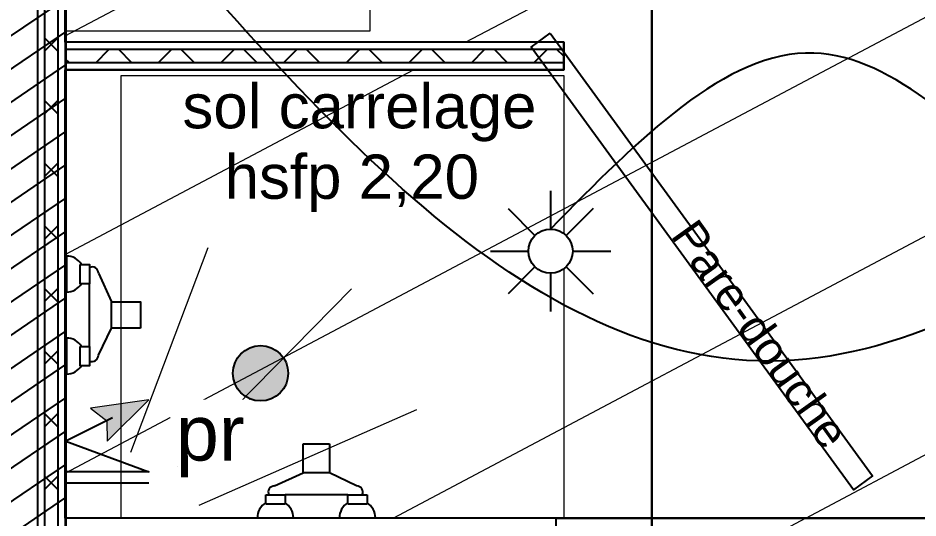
# Model space of a CAD drawing. Header units: millimetres. Extents: x 522027 to 600964, y -380282 to -298602.
# Drawn here: x 573803 to 575429, y -341680 to -340777 of the extents above; entities that cross this region are included whole.
import ezdxf

# ---------------------------------------------------------------- set-up
doc = ezdxf.new("R2010")
doc.units = ezdxf.units.MM
doc.set_wipeout_variables(frame=1)
for name, color, linetype in [('3-BAT C-Niveau -2', 7, 'Continuous'), ('prlm-EAU-EUEV', 25, 'Continuous'), ('prlm-MOD', 64, 'Continuous')]:
    doc.layers.add(name, color=color, linetype=linetype)
for name, color, linetype, lineweight in [('faux plafond', 9, 'Continuous', 15), ('prlm-ELEC-CFO', 1, 'Continuous', 25), ('prlm-VMC', 82, 'Continuous', 25)]:
    doc.layers.add(name, color=color, linetype=linetype, lineweight=lineweight)
doc.styles.add('Arial', font='arial.ttf')
doc.styles.add('Helvetica', font='arial.ttf')

# ---------------------------------------------------------------- blocks, each defined once
blk = doc.blocks.new('Groupe-66-1')
at = {"color": 7, "linetype": 'Continuous', "lineweight": 13}
for p, q in [((15790.47, -46304.59), (15797.37, -46265.62)), ((15799.23, -46305.47), (15824.2, -46268.15)), ((15804.39, -46311.72), (15839.86, -46287.36))]:
    blk.add_line(p, q, dxfattribs=at)
at = {"color": 7, "linetype": 'Continuous', "lineweight": 13, "flags": 128}
blk.add_lwpolyline([(15869.58, -46301.73), (15790.98, -46316.62), (15776.09, -46238.01), (15854.69, -46223.13)], close=True, dxfattribs=at)
blk = doc.blocks.new('Groupe-67-1')
at = {"color": 7, "linetype": 'Continuous', "lineweight": 13, "flags": 128}
blk.add_lwpolyline([(15764.75, -46232.02), (15749.88, -46153.41), (15803.92, -46143.19), (15818.79, -46221.79)], close=True, dxfattribs=at)
at = {"color": 7, "linetype": 'Continuous', "lineweight": 13}
for centre, major_axis in [((15782.98, -46187.75), (-23.34, -4.41)), ((15773.5, -46189.65), (-0.46, 2.46)), ((15763.46, -46191.34), (-0.28, 1.47))]:
    blk.add_ellipse(centre, major_axis=major_axis, ratio=1, dxfattribs=at)
blk.add_open_spline([(15770, -46168.35), (15765.02, -46175.88), (15767.82, -46191.23), (15770.42, -46204.47), (15777.98, -46210.54)], degree=2, dxfattribs=at)
blk = doc.blocks.new('xi.PR')
at = {"layer": 'prlm-ELEC-CFO', "lineweight": 5}
blk.add_hatch(color=0, dxfattribs=at).paths.add_polyline_path([(-3, 6), (-0.1, 3.7), (0, 0), (7.5, 7.5)])
at = {"layer": 'prlm-ELEC-CFO', "color": 0, "lineweight": 5, "flags": 128}
blk.add_lwpolyline([(-3, 6), (-0.1, 3.7), (0, 0), (7.5, 7.5)], close=True, dxfattribs=at)
at = {"layer": 'prlm-ELEC-CFO', "color": 0}
blk.add_lwpolyline([(0.95, 4.23), (-7.5, 0), (7.5, -5.5), (-7.5, -5.5), (-7.5, -7.5), (7.5, -7.5)], dxfattribs=at)
blk = doc.blocks.new('xi.dchrob')
at = {"layer": 'prlm-MOD', "color": 161}
for p, q in [((8.16, -2.3), (8.16, 2.3)), ((13.38, 1.16), (13.38, -1.16))]:
    blk.add_line(p, q, dxfattribs=at)
for points in [[(0, 10.66), (0, 4.16)], [(5.77, 7.56), (8.16, 2.38)], [(4.19, -5.66), (4.19, 5.66)], [(5.77, -7.26), (8.16, -2.37)], [(0, -4.16), (0, -10.66)]]:
    blk.add_lwpolyline(points, dxfattribs=at)
for points in [[(2.5, 9.16), (4.19, 9.16), (4.19, 5.66), (2.5, 5.66)], [(13.38, -2.37), (8.16, -2.37), (8.16, 2.38), (13.38, 2.38)], [(2.5, -5.66), (4.19, -5.66), (4.19, -9.16), (2.5, -9.16)]]:
    blk.add_lwpolyline(points, close=True, dxfattribs=at)
for centre, radius, start, end in [((0, 7.41), 3.25, 32.579, 90), ((4.65, 7.56), 1.13, 0, 114.0743), ((0, 7.41), 3.25, 270, 327.421), ((0, -7.41), 3.25, 32.579, 90), ((4.65, -7.26), 1.13, 245.9257, 360), ((0, -7.41), 3.25, 270, 327.421)]:
    blk.add_arc(centre, radius, start, end, dxfattribs=at)
blk = doc.blocks.new('xi.SPOT')
at = {"color": 0, "lineweight": 5}
blk.add_wipeout([(-4, 0), (-2.83, -2.83), (0, -4), (2.83, -2.83), (4, 0), (2.83, 2.83), (0, 4), (-2.83, 2.83)], dxfattribs=at).dxf.layer = 'prlm-ELEC-CFO'
at = {"layer": 'prlm-ELEC-CFO', "color": 0, "linetype": 'ByBlock', "lineweight": -2, "flags": 128}
for points in [[(0, 10.88), (0, 4)], [(-7.69, 7.69), (-2.83, 2.83)], [(7.69, 7.69), (2.83, 2.83)], [(-10.88, 0), (-4, 0)], [(4, 0), (10.88, 0)], [(-2.83, -2.83), (-7.69, -7.69)], [(2.83, -2.83), (7.69, -7.69)], [(0, -4), (0, -10.88)]]:
    blk.add_lwpolyline(points, dxfattribs=at)
at = {"layer": 'prlm-ELEC-CFO', "color": 0, "linetype": 'ByBlock', "lineweight": -2}
blk.add_circle((0, 0), 4, dxfattribs=at)

msp = doc.modelspace()

# ---------------------------------------------------------------- hatches: boundary and pattern name
h = msp.add_hatch()
h.set_pattern_fill('02_ISOLANT', color=256, scale=10, angle=90, style=0, pattern_type=2)
h.set_pattern_definition([(134.999993, (505019.33, 142779.7), (-56.568549, -56.568536), []), (224.999993, (505019.33, 142779.7), (-56.568536, 56.568549), [])])
h.paths.add_polyline_path([(573851.9, -342653.2), (573875.9, -342653.2), (573875.9, -339890.3), (573851.9, -339890.3)])
h = msp.add_hatch()
h.set_pattern_fill('02_ISOLANT', color=256, scale=10, angle=-180, style=0, pattern_type=2)
h.set_pattern_definition([(224.999993, (505019.33, 142779.7), (56.568536, -56.568549), []), (314.999993, (505019.33, 142779.7), (-56.568549, -56.568536), [])])
h.paths.add_polyline_path([(574789.4, -340857.5), (574789.4, -340833.5), (573889.3, -340833.5), (573889.3, -340857.5)])
at = {"layer": '3-BAT C-Niveau -2'}
h = msp.add_hatch(dxfattribs=at)
h.set_pattern_fill('MURS MACONNERIE-2', color=256, scale=10, angle=-10.7236, style=0, pattern_type=2)
h.set_pattern_definition([(34.276399, (505201.977, 142745.115), (-23.42441, 44.173488), [])])
h.paths.add_polyline_path([(573889.5, -342639.2), (573889.5, -335955.6), (573709.5, -335955.6), (573709.5, -342639.2)])
at = {"layer": 'faux plafond'}
h = msp.add_hatch(dxfattribs=at)
h.set_pattern_fill('BA 13', color=256, scale=10, angle=-10.7236, style=0, pattern_type=2)
h.set_pattern_definition([(207.93621, (505019.33, 142779.7), (-142.2261, 319.79952), [])])
h.paths.add_polyline_path([(576171.3, -341680.3), (573888.6, -341680.3), (573888.2, -340870.5), (574789.4, -340870.5), (574789.4, -340820.5), (573888.7, -340820.5), (573888.9, -339990.2), (576304.5, -339990.7), (576307, -340429.4), (579096.2, -340429.4), (579093.8, -342309.9), (578443.6, -342309.9), (578443.6, -342630.2), (578083.9, -342630.2), (578084.5, -341979), (577684.5, -341981.6), (577683.9, -342630.3), (574775.8, -342629.2), (574775.8, -341680.4), (576171.3, -341680.4)])

# ---------------------------------------------------------------- linework, layer by layer
for p, q in [((573838.9, -342653.2), (573838.9, -339890.3)), ((573838.9, -342653.2), (573838.9, -339890.3)), ((573851.9, -342653.2), (573851.9, -339890.3)), ((573851.9, -342653.2), (573851.9, -339890.3)), ((573875.9, -342653.2), (573875.9, -339890.3)), ((573875.9, -342653.2), (573875.9, -339890.3)), ((573888.9, -342653.2), (573888.9, -339890.3)), ((574789.4, -340820.5), (573889.3, -340820.5)), ((574789.4, -340820.5), (574789.4, -340870.5)), ((574789.4, -340833.5), (573889.3, -340833.5)), ((574789.4, -340833.5), (573889.3, -340833.5)), ((574789.4, -340857.5), (573889.3, -340857.5)), ((574789.4, -340857.5), (573889.3, -340857.5)), ((574789.4, -340870.5), (573889.3, -340870.5)), ((574789.4, -340870.5), (573889.3, -340870.5))]:
    msp.add_line(p, q)
at = {"layer": '3-BAT C-Niveau -2'}
msp.add_line((573889.5, -335955.6), (573889.5, -342639.2), dxfattribs=at)
msp.add_line((573889.5, -335955.6), (573889.5, -342639.2), dxfattribs=at)
at = {"layer": '3-BAT C-Niveau -2', "ltscale": 50.8, "flags": 128}
msp.add_lwpolyline([(576171.3, -341680.3), (573888.6, -341680.3), (573888.2, -340870.5), (574789.4, -340870.5), (574789.4, -340820.5), (573888.7, -340820.5), (573888.9, -339990.2), (576304.5, -339990.7), (576307, -340429.4), (579096.2, -340429.4), (579093.8, -342309.9), (578443.6, -342309.9), (578443.6, -342630.2), (578083.9, -342630.2), (578084.5, -341979), (577684.5, -341981.6), (577683.9, -342630.3), (574775.8, -342629.2), (574775.8, -341680.4), (576171.3, -341680.4)], close=True, dxfattribs=at)
at = {"layer": 'prlm-ELEC-CFO'}
for points in [[(575653.7, -341142.7), (575534.1, -340591.4), (575259.8, -340429.4)], [(576170.8, -340686.4), (575870.3, -341061.6), (575228.2, -341393.1), (573979.8, -340530.6)], [(575673.6, -341131.9), (575241.2, -340840), (574765.6, -341158)]]:
    msp.add_spline(points, degree=3, dxfattribs=at)
at = {"layer": 'prlm-MOD'}
for p, q in [((574318.6, -341598.4), (574318.6, -341546.3)), ((574318.6, -341546.3), (574366.1, -341546.3)), ((574330.8, -341546.3), (574354, -341546.3)), ((574366.1, -341546.3), (574366.1, -341598.4)), ((574266.8, -341622.3), (574318.6, -341598.4)), ((574366.1, -341598.4), (574318.6, -341598.4)), ((574365.4, -341598.4), (574319.4, -341598.4)), ((574415, -341622.3), (574366.1, -341598.4)), ((574250.8, -341655), (574250.8, -341638.1)), ((574250.8, -341638.1), (574285.8, -341638.1)), ((574399, -341638.1), (574285.8, -341638.1)), ((574285.8, -341638.1), (574285.8, -341655)), ((574399, -341655), (574399, -341638.1)), ((574399, -341638.1), (574434, -341638.1)), ((574434, -341638.1), (574434, -341655)), ((574285.8, -341655), (574250.8, -341655)), ((574434, -341655), (574399, -341655)), ((574235.8, -341680), (574300.8, -341680)), ((574384, -341680), (574449, -341680))]:
    msp.add_line(p, q, dxfattribs=at)
for centre, radius, start, end in [((574266.8, -341633.5), 11.3, 90, 204.0743), ((574415, -341633.5), 11.3, 335.9257, 90), ((574268.3, -341680), 32.5, 122.579, 180), ((574268.3, -341680), 32.5, 0, 57.421), ((574416.5, -341680), 32.5, 122.579, 180), ((574416.5, -341680), 32.5, 0, 57.421)]:
    msp.add_arc(centre, radius, start, end, dxfattribs=at)
at = {"layer": 'prlm-VMC', "lineweight": 30}
msp.add_line((574948.7, -342334.9), (574948.7, -339839), dxfattribs=at)

# ---------------------------------------------------------------- block references
at = {"xscale": 10, "yscale": 10, "zscale": 10, "rotation": 349.2763985886067}
for name in ['Groupe-67-1', 'Groupe-66-1']:
    msp.add_blockref(name, (505019.3, 142779.7), dxfattribs=at)
at = {"layer": 'prlm-ELEC-CFO', "xscale": 10, "yscale": 10, "zscale": 10}
msp.add_blockref('xi.PR', (573964.5, -341541.5), dxfattribs=at)
at = {"layer": 'prlm-MOD', "xscale": 10, "yscale": 10, "zscale": 10}
msp.add_blockref('xi.dchrob', (573890.7, -341313.4), dxfattribs=at)

# ---------------------------------------------------------------- texts
at = {"color": 7, "char_height": 80, "attachment_point": 2, "rotation": 360, "line_spacing_factor": 0.834288, "style": 'Helvetica'}
for s, insert in [('sol carrelage', (574420.2, -340896)), ('hsfp 2,20', (574406.4, -341023.4))]:
    msp.add_mtext(s, dxfattribs=dict(at, insert=insert))
at = {"layer": 'prlm-MOD', "insert": (575308.9, -341525.6), "char_height": 60, "width": 1407.621, "attachment_point": 3, "rotation": 305.5205, "style": 'Arial'}
msp.add_mtext('Pare-douche', dxfattribs=at)

# ---------------------------------------------------------------- next in the draw order: block references
at = {"layer": 'prlm-ELEC-CFO', "xscale": 10, "yscale": 10, "zscale": 10}
msp.add_blockref('xi.SPOT', (574765.6, -341198), dxfattribs=at)

# ---------------------------------------------------------------- next in the draw order: texts
at = {"layer": 'prlm-ELEC-CFO', "insert": (574150.6, -341541.5), "char_height": 100, "attachment_point": 5, "line_spacing_factor": 0.8, "style": 'Arial', "bg_fill": 3, "box_fill_scale": 1.1, "bg_fill_color": 256, "bg_fill_transparency": 0}
msp.add_mtext('pr', dxfattribs=at)

# ---------------------------------------------------------------- next in the draw order: hatches: boundary and pattern name
at = {"layer": 'prlm-EAU-EUEV'}
h = msp.add_hatch(color=256, dxfattribs=at)
edge = h.paths.add_edge_path()
edge.add_arc((574241.5, -341418.7), 50, 0, 360)

# ---------------------------------------------------------------- next in the draw order: linework, layer by layer
msp.add_circle((574241.5, -341418.7), 50, dxfattribs=at)
at = {"layer": 'prlm-MOD'}
msp.add_lwpolyline([(574764.9, -340803.9), (575347.3, -341603.9), (575312.7, -341629.1), (574730.3, -340829.1)], close=True, dxfattribs=at)

doc.saveas('drawing.dxf')
